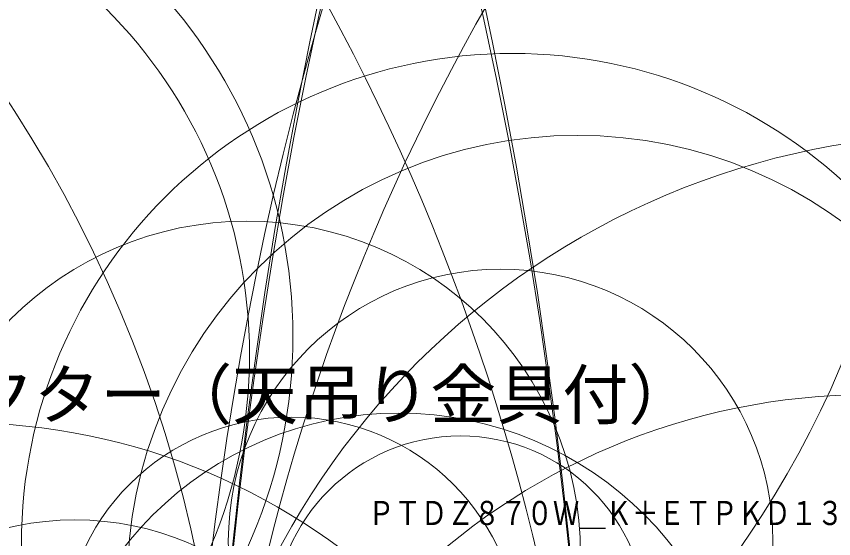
# Model space of a CAD drawing. Units: millimetres, scale not verified. Extents: x -578 to 632, y -295 to 323.
# Drawn here: x 3.43 to 52.95, y 46.12 to 77.79 of the extents above; entities that cross this region are included whole.
import ezdxf
from ezdxf.enums import TextEntityAlignment as Align

# ---------------------------------------------------------------- set-up
doc = ezdxf.new("R2010")
doc.units = ezdxf.units.MM
doc.header["$LTSCALE"] = 0.125
doc.layers.add('0-2_MOJI1', color=7, linetype='Continuous')
doc.layers.add('0-4_TOUROKU', color=7, linetype='Continuous')
doc.layers.add('0-6_GAIKEI', color=1, linetype='Continuous', lineweight=18)
doc.styles.add('ＭＳ ゴシック', font='')
doc.styles.get('ＭＳ ゴシック').set_extended_font_data('MS Gothic')

msp = doc.modelspace()

# ---------------------------------------------------------------- linework, layer by layer
at = {"layer": '0-6_GAIKEI'}
for centre, radius in [((-269.8764, 14.0454), 308.4259), ((323.5204, 14.0453), 308.584), ((312.821, 14.0448), 297.8996), ((-258.8361, 14.0451), 297.4007), ((215.3962, 21.4887), 201.537), ((38.9812, 86.3614), 70.3409), ((-95.8263, 14.3289), 134.3757), ((144.1833, 14.3259), 129.2616), ((-1.5869, 79.7212), 59.6214), ((-64.7268, 28.4614), 80.8031), ((-10.9262, 58.3901), 31.1097), ((-12.1913, 57.2397), 29.7486), ((33.4818, 45.7926), 29.7469), ((37.4007, 43.3129), 27.2605), ((61.2297, 23.2875), 47.3848), ((17.3944, 45.151), 20.2158), ((32.7704, 45.9559), 16.4978), ((55.1241, 14.6618), 40.1869), ((20.0953, 39.6368), 13.8489), ((0.0757, 14.656), 38.4881), ((30.3317, 41.0763), 11.2722)]:
    msp.add_circle(centre, radius, dxfattribs=at)
at = {"layer": '0-6_GAIKEI', "color": 7}
for centre, radius in [((26.598, 32.6702), 21.0597), ((6.9829, 29.7376), 17.5187)]:
    msp.add_circle(centre, radius, dxfattribs=at)

# ---------------------------------------------------------------- texts
at = {"layer": '0-2_MOJI1', "style": 'ＭＳ ゴシック'}
msp.add_text('ＤＬＰ方式プロジェクター（天吊り金具付）', height=2.933, dxfattribs=at).set_placement((-35.5005, 52.5001), align=Align.BOTTOM_LEFT)
at = {"layer": '0-4_TOUROKU', "style": 'ＭＳ ゴシック', "width": 0.8}
msp.add_text('ＰＴＤＺ８７０Ｗ＿Ｋ＋ＥＴＰＫＤ１３０Ｂ', height=1.466, dxfattribs=at).set_placement((24.7394, 46.5001), align=Align.BOTTOM_LEFT)

doc.saveas('drawing.dxf')
